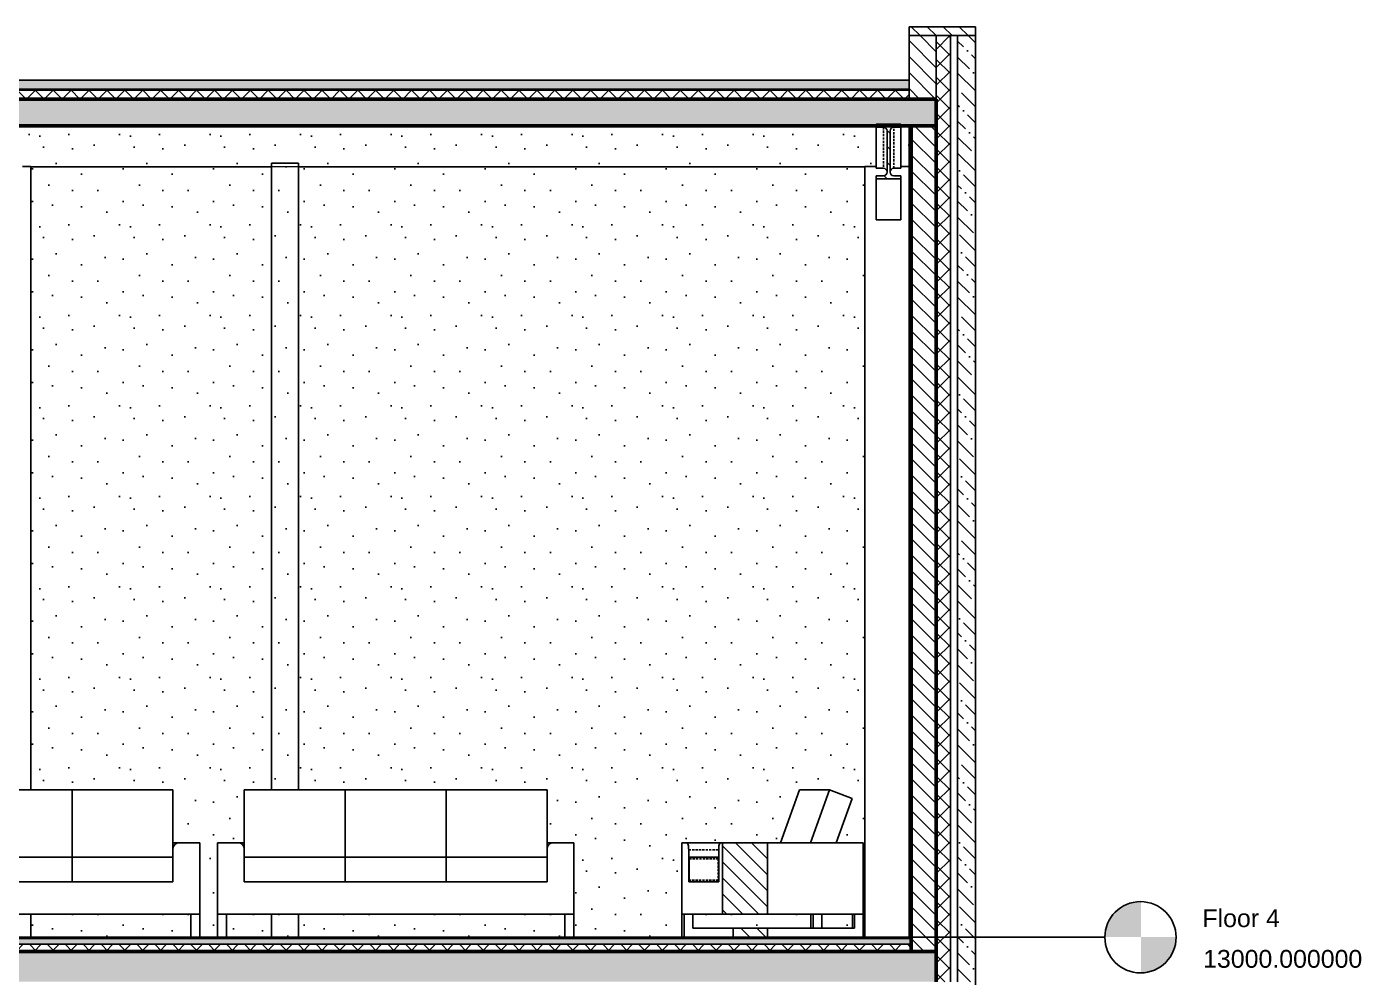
# Model space of a CAD drawing. Header units: millimetres. Extents: x -100 to 224448, y 0 to 22177.
# Drawn here: x 169111 to 176602, y 16625 to 21961 of the extents above; entities that cross this region are included whole.
import ezdxf

# ---------------------------------------------------------------- set-up
doc = ezdxf.new("R2010")
doc.units = ezdxf.units.MM
doc.linetypes.add('DASHED', pattern=[19.05, 12.7, -6.35])
doc.layers.get('0').update_dxf_attribs({"true_color": 0xdfdfdf})
for name, color, linetype in [('Background_0', 7, 'Continuous'), ('Background_Back bricks', 7, 'Continuous'), ('Background_Front bricks', 7, 'Continuous'), ('Boundary_0', 7, 'Continuous'), ('Boundary_Air', 7, 'Continuous'), ('Boundary_Back bricks', 7, 'Continuous'), ('Boundary_Bitumen_ SBS Modified_ Asphalt', 7, 'Continuous'), ('Boundary_Cavity Wall_ Back', 7, 'Continuous'), ('Boundary_Floor_ Ceramic Tiles', 7, 'Continuous'), ('Boundary_Gravel', 7, 'Continuous'), ('Boundary_Gypsum Board', 54, 'Continuous'), ('Boundary_Insulation_ Extruded Polystyrene', 42, 'Continuous'), ('Boundary_Insulation_ Polyurethane Foam', 42, 'Continuous'), ('Boundary_Screed', 7, 'Continuous'), ('Elevation_Concrete_ Beam and Pot Floor', 7, 'Continuous'), ('Elevation_Plaster_ Cement', 7, 'Continuous'), ('Fill_0', 7, 'Continuous'), ('Fill_Back bricks', 7, 'Continuous'), ('Fill_Bitumen_ SBS Modified_ Asphalt', 251, 'Continuous'), ('Fill_Concrete_ Beam and Pot Floor', 85, 'Continuous'), ('Fill_Concrete_ Reinforced', 85, 'Continuous'), ('Fill_Floor_ Ceramic Tiles', 251, 'Continuous'), ('Fill_Gravel', 251, 'Continuous'), ('Fill_Gypsum Board', 251, 'Continuous'), ('Fill_Insulation_ Extruded Polystyrene', 42, 'Continuous'), ('Fill_Insulation_ Polyurethane Foam', 42, 'Continuous'), ('Fill_Screed', 251, 'Continuous'), ('Fill_Supporting Wall_ Brick', 11, 'Continuous'), ('Viewport border', 7, 'Continuous')]:
    doc.layers.add(name, color=color, linetype=linetype)
for name, color, linetype, lineweight in [('Background_Air', 7, 'Continuous', 9), ('Background_Bitumen_ SBS Modified_ Asphalt', 7, 'Continuous', 9), ('Background_Concrete_ Beam and Pot Floor', 7, 'Continuous', 9), ('Background_Concrete_ Reinforced', 7, 'Continuous', 9), ('Background_Floor_ Ceramic Tiles', 7, 'Continuous', 9), ('Background_Gravel', 7, 'Continuous', 9), ('Background_Gypsum Board', 7, 'Continuous', 9), ('Background_Insulation_ Extruded Polystyrene', 7, 'Continuous', 9), ('Background_Insulation_ Polyurethane Foam', 7, 'Continuous', 9), ('Background_Plaster_ Cement', 7, 'Continuous', 9), ('Background_Screed', 7, 'Continuous', 9), ('Background_Supporting Wall_ Brick', 7, 'Continuous', 9), ('Boundary_Concrete_ Beam and Pot Floor', 99, 'Continuous', 50), ('Boundary_Concrete_ Reinforced', 99, 'Continuous', 50), ('Boundary_Supporting Wall_ Brick', 14, 'Continuous', 50)]:
    doc.layers.add(name, color=color, linetype=linetype, lineweight=lineweight)
for name, color, linetype, true_color in [('Background_DETAIL_OBJECTS', 7, 'Continuous', 0xdfdfdf), ('Boundary_DETAIL_OBJECTS', 7, 'Continuous', 0xdfdfdf), ('Fill_DETAIL_OBJECTS', 7, 'Continuous', 0xdfdfdf)]:
    doc.layers.add(name, color=color, linetype=linetype, true_color=true_color)
doc.layers.add('BIM_ROOM_LINES', color=7, linetype='Continuous', plot=False)
doc.styles.get("Standard").update_dxf_attribs({"font": 'arial.ttf'})
pattern_1 = [(45, (-3002.4, -5250), (-44.90128, 44.90128), [])]
pattern_2 = [(45, (-3002.4, -5250), (-50.28943, 50.28943), []), (135, (-3002.4, -5250), (-50.28943, -50.28943), [])]

# ---------------------------------------------------------------- blocks, each defined once
blk = doc.blocks.new('_StoryIndicator')
h = blk.add_hatch(color=256)
h.paths.add_polyline_path([(-198.9, 0.4), (1.1, 0.4), (1.1, 200.4, 0.414214)])
h.paths.add_polyline_path([(201.1, 0.4), (1.1, 0.4), (1.1, -199.6, 0.414214)])
blk.add_line((-200, 0), (-800, 0))
blk.add_circle((-1.1, -0.4), 200)
for tag, p in [('STORYNAME', (346.3, 56.7)), ('STORYELEVATION', (350.5, -171.6))]:
    blk.add_attdef(tag, p, '', height=100)
blk = doc.blocks.new("CC'__section__..%5CMainBuilding.dwg", base_point=(1833.3, -9100))
at = {"layer": 'Elevation_Concrete_ Beam and Pot Floor'}
h = blk.add_hatch(dxfattribs=at)
h.set_pattern_fill('DOTS2', color=256, scale=20, style=0)
h.paths.add_polyline_path([(20982.4, 12076), (21045.9, 12076), (21045.9, 12297.3), (21045.9, 12304.3), (16254.9, 12304.3), (16254.9, 12297.3), (16254.9, 12076), (16300.4, 12076), (16300.4, 12074.7), (20982.4, 12074.7)])
h = blk.add_hatch(dxfattribs=at)
h.set_pattern_fill('DOTS2', color=256, scale=20, style=0)
h.paths.add_polyline_path([(21184.9, 12076), (21230.4, 12076), (21230.4, 12304.3), (21184.9, 12304.3), (21184.9, 12297.3)])
at = {"layer": 'Elevation_Plaster_ Cement'}
h = blk.add_hatch(dxfattribs=at)
h.set_pattern_fill('DOTS2', color=256, scale=20, style=0)
h.paths.add_polyline_path([(17348.8, 8280), (17463.8, 8280), (17498.8, 8280), (17498.8, 8577.4), (18065.5, 8577.4), (18632.2, 8577.4), (19198.8, 8577.4), (19198.8, 8280), (19233.8, 8280), (19348.8, 8280), (19348.8, 7880), (19348.8, 7750), (19954.7, 7750), (19954.7, 7880), (19954.7, 8280), (19983.1, 8280), (20172.1, 8280), (20183.7, 8280), (20435.6, 8280), (20508.2, 8280), (20615.6, 8577.4), (20783.8, 8577.4), (20910.5, 8528.3), (20820.8, 8280), (20973.3, 8280), (20973.3, 7880), (20973.3, 7750), (20982.4, 7750), (20982.4, 12074.7), (16300.4, 12074.7), (16300.4, 8577.4), (16532.2, 8577.4), (17098.8, 8577.4), (17098.8, 8280), (17133.8, 8280), (17248.8, 8280), (17248.8, 7880), (17248.8, 7750), (17348.8, 7750), (17348.8, 7880)])
h = blk.add_hatch(dxfattribs=at)
h.set_pattern_fill('DOTS2', color=256, scale=20, style=0)
h.paths.add_polyline_path([(17198.8, 7750), (17198.8, 7880), (16300.4, 7880), (16300.4, 7750)])
h = blk.add_hatch(dxfattribs=at)
h.set_pattern_fill('DOTS2', color=256, scale=20, style=0)
h.paths.add_polyline_path([(17398.8, 7880), (17398.8, 7750), (19298.8, 7750), (19298.8, 7880)])
h = blk.add_hatch(dxfattribs=at)
h.set_pattern_fill('DOTS2', color=256, scale=20, style=0)
h.paths.add_polyline_path([(20435.6, 7880), (20183.7, 7880), (20015.9, 7880), (20015.9, 7800), (20242.4, 7800), (20435.6, 7800), (20679.1, 7800), (20679.1, 7880)])
h = blk.add_hatch(dxfattribs=at)
h.set_pattern_fill('DOTS2', color=256, scale=20, style=0)
h.paths.add_polyline_path([(20740.3, 7880), (20740.3, 7800), (20912, 7800), (20912, 7880)])
at = {"layer": 'Fill_0', "extrusion": (0, 0, -1)}
h = blk.add_hatch(dxfattribs=at)
h.set_pattern_fill('ANSI31', color=256, scale=20, style=0)
h.set_pattern_definition(pattern_1)
edge = h.paths.add_edge_path()
edge.add_line((-21045.9, 12007.8), (-21184.9, 12007.8))
edge.add_line((-21184.9, 12007.8), (-21184.9, 12024.6))
edge.add_line((-21184.9, 12024.6), (-21144, 12024.6))
edge.add_spline(control_points=[(-21144, 12024.6), (-21124.1, 12024.6), (-21124.1, 12044.6)], knot_values=[-1.570796, -1.570796, -1.570796, 0, 0, 0], weights=[1, 0.707107, 1], degree=2, periodic=0)
edge.add_line((-21124.1, 12044.6), (-21124.1, 12277.3))
edge.add_spline(control_points=[(-21124.1, 12277.3), (-21124.1, 12297.3), (-21144, 12297.3)], knot_values=[0, 0, 0, 1.570796, 1.570796, 1.570796], weights=[1, 0.707107, 1], degree=2, periodic=0)
edge.add_line((-21144, 12297.3), (-21184.9, 12297.3))
edge.add_line((-21184.9, 12297.3), (-21184.9, 12314))
edge.add_line((-21184.9, 12314), (-21045.9, 12314))
edge.add_line((-21045.9, 12314), (-21045.9, 12297.3))
edge.add_line((-21045.9, 12297.3), (-21086.8, 12297.3))
edge.add_spline(control_points=[(-21086.8, 12297.3), (-21106.7, 12297.3), (-21106.7, 12277.3)], knot_values=[-1.570796, -1.570796, -1.570796, 0, 0, 0], weights=[1, 0.707107, 1], degree=2, periodic=0)
edge.add_line((-21106.7, 12277.3), (-21106.7, 12044.6))
edge.add_spline(control_points=[(-21106.7, 12044.6), (-21106.7, 12024.6), (-21086.8, 12024.6)], knot_values=[0, 0, 0, 1.570796, 1.570796, 1.570796], weights=[1, 0.707107, 1], degree=2, periodic=0)
edge.add_line((-21086.8, 12024.6), (-21045.9, 12024.6))
edge.add_line((-21045.9, 12024.6), (-21045.9, 12007.8))
h = blk.add_hatch(dxfattribs=at)
h.set_pattern_fill('ANSI31', color=256, scale=20, style=0)
h.set_pattern_definition(pattern_1)
h.paths.add_polyline_path([(-20183.7, 7880), (-20435.6, 7880), (-20435.6, 8280), (-20183.7, 8280)])
h = blk.add_hatch(dxfattribs=at)
h.set_pattern_fill('ANSI31', color=256, scale=20, style=0)
h.set_pattern_definition(pattern_1)
h.paths.add_polyline_path([(-20242.4, 7800), (-20242.4, 7750), (-20435.6, 7750), (-20435.6, 7800)])
at = {"layer": 'Fill_Back bricks', "extrusion": (0, 0, -1)}
h = blk.add_hatch(dxfattribs=at)
h.set_pattern_fill('ANSI36', color=256, scale=20, style=0)
h.set_pattern_definition([(45, (-3002.4, -5250), (33.67596, 123.47852), [158.75, -31.75, 0, -31.75])])
h.paths.add_polyline_path([(-21602.4, 12811.2), (-21502.4, 12811.2), (-21502.4, 7500), (-21602.4, 7500)])
at = {"layer": 'Fill_Bitumen_ SBS Modified_ Asphalt', "extrusion": (0, 0, -1)}
blk.add_hatch(color=256, dxfattribs=at).paths.add_polyline_path([(-3334.4, 12510.1), (-3334.4, 12505.1), (-21230.4, 12505.1), (-21230.4, 12510.1)])
at = {"layer": 'Fill_Concrete_ Beam and Pot Floor', "extrusion": (1.94045e-17, -9.03024e-16, -1)}
h = blk.add_hatch(dxfattribs=at)
h.set_pattern_fill('CONCRETE2', color=256, scale=20, angle=15, style=0)
h.set_pattern_definition([(65, (-3002.4, -5250), (288.1626, 50.8108), [30.48, -335.28]), (10, (-3002.4, -5250), (-133.5858, 280.6803), [24.384, -268.224]), (115.4514, (-2978.4, -5245.77), (154.577, 331.491), [25.904, -284.944]), (61.1842, (-3023.44, -5171.5), (436.358, 47.282), [45.72, -502.92]), (111.6356, (-2987.07, -5167.55), (264.442, 480.704), [38.856, -427.416]), (6.1842, (-3023.44, -5171.5), (264.442, 480.704), [36.576, -402.336]), (36, (-2978.92, -5180.6), (276.6663, -95.2638), [30.48, -335.28]), (341, (-2978.92, -5180.6), (19.2398, 310.2522), [24.384, -268.224]), (86.4514, (-2955.87, -5188.54), (295.9062, 214.988), [25.904, -284.944]), (52.5, (-3002.4, -5250), (-30.24175, 131.95726), [0, -264.9728, 0, -272.288, 0, -269.24]), (22.5, (-3002.4, -5250), (61.7827, 182.4979), [0, -155.2448, 0, -258.8768, 0, -102.616]), (342.5, (-3089.94, -5273.46), (211.9256, 47.29565), [0, -101.6, 0, -316.992, 0, -420.624]), (332.5, (-3129.2, -5283.97), (218.4016, 100.6383), [0, -132.08, 0, -210.5152, 0, -298.704])])
h.paths.add_polyline_path([(-21382.4, 12304.3), (-21382.4, 12454.9), (-21230.4, 12454.9), (-3334.4, 12454.9), (-3182.4, 12454.9), (-3182.4, 12304.3)])
at = {"layer": 'Fill_Concrete_ Reinforced', "extrusion": (0, 0, -1)}
h = blk.add_hatch(dxfattribs=at)
h.set_pattern_fill('CONCRETE1', color=256, scale=20, angle=15, style=0)
h.set_pattern_definition([(15, (-3002.4, -5250), (287.368, 497.736), [50.8, -355.6]), (105, (-3002.4, -5250), (-497.736, 287.368), [50.8, -355.6]), (150, (-2953.33, -5236.85), (-392.5523, -105.184), [71.842, -502.894]), (15, (-3012.5, -5016.04), (287.368, 497.736), [50.8, -355.6]), (60, (-2981.4, -5034), (-105.184, 392.5523), [35.921, -538.8154]), (150, (-2981.4, -5034), (-392.5523, -105.184), [35.921, -538.8154]), (15, (-2891.6, -4878.46), (287.368, 497.736), [71.842, -334.558]), (60, (-2891.6, -4878.46), (-105.184, 392.5523), [50.8, -523.9364]), (150, (-2822.2, -4859.87), (-392.5523, -105.184), [50.8, -523.9364]), (105, (-2758.8, -5079.55), (-497.736, 287.368), [50.8, -355.6]), (60, (-2758.82, -5079.55), (-105.184, 392.5523), [35.921, -538.8154]), (150, (-2740.86, -5048.44), (-392.5523, -105.184), [35.921, -538.8154]), (15, (-2979.63, -5138.7), (287.368, 497.736), [25.4, -340.36]), (15, (-2711.5, -4961.7), (287.368, 497.736), [25.4, -340.36]), (105, (-2847.33, -4945.5), (-497.736, 287.368), [25.4, -340.36]), (150, (-2739.1, -5153.15), (-392.5523, -105.184), [35.921, -538.8154]), (150, (-2983.15, -4929.3), (-392.5523, -105.184), [35.921, -538.8154]), (60, (-2852.9, -5071.9), (-105.184, 392.5523), [35.921, -538.8154]), (105, (-2880.6, -5164.77), (-497.736, 287.368), [6.35, -400.05]), (105, (-2906.6, -4994.24), (-497.736, 287.368), [6.35, -400.05]), (105, (-2740.65, -4877.46), (-497.736, 287.368), [6.35, -400.05]), (105, (-2678.64, -5084.36), (-497.736, 287.368), [6.35, -400.05])])
h.paths.add_polyline_path([(-21382.4, 7500), (-21382.4, 7670), (-21242.4, 7670), (-3322.4, 7670), (-3182.4, 7670), (-3182.4, 7500)])
at = {"layer": 'Fill_DETAIL_OBJECTS', "extrusion": (0, 0, -1)}
h = blk.add_hatch(dxfattribs=at)
h.set_pattern_fill('ANSI31', color=256, scale=20, style=0)
h.set_pattern_definition(pattern_1)
h.paths.add_polyline_path([(-21230.4, 12861.4), (-21230.4, 12811.2), (-21602.4, 12811.2), (-21602.4, 12861.4)])
h = blk.add_hatch(dxfattribs=at)
h.set_pattern_fill('ANSI31', color=256, scale=20, style=0)
h.set_pattern_definition(pattern_1)
h.paths.add_polyline_path([(-21382.4, 12454.9), (-21382.4, 12811.2), (-21230.4, 12811.2), (-21230.4, 12454.9)])
at = {"layer": 'Fill_Floor_ Ceramic Tiles', "extrusion": (0, 0, -1)}
h = blk.add_hatch(dxfattribs=at)
h.set_pattern_fill('_USER', color=256, scale=60, angle=90, style=0, pattern_type=0)
h.set_pattern_definition([(90, (-3002.4, -5250), (-60, -2e-13), [])])
h.paths.add_polyline_path([(-3322.4, 7750), (-3322.4, 7742), (-21242.4, 7742), (-21242.4, 7750)])
at = {"layer": 'Fill_Gravel', "extrusion": (0, 0, -1)}
h = blk.add_hatch(dxfattribs=at)
h.set_pattern_fill('GRAVEL1', color=256, scale=10, angle=15, style=0)
h.set_pattern_definition([(243.0128, (-2923.803, -5042.59), (-971.645967, -1937.4994145), [24.2165, -2397.4358]), (199.9697, (-2934.793, -5064.17), (2039.8129444, 732.9143235), [41.5562, -4114.0665]), (147.5104, (-2973.85, -5078.362), (2251.126987, -1446.6607953), [29.3018, -2900.8858]), (282.2737, (-3030.011, -5139.998), (-757.8826197, 3523.9202684), [37.8428, -3746.4404]), (307.8337, (-3021.967, -5176.976), (-1428.383936, 1853.4615588), [37.1079, -3673.6871]), (12.2737, (-2999.206, -5206.284), (-3523.9202684, -757.8826197), [37.8428, -3746.4404]), (52.6942, (-2962.228, -5198.239), (-1794.3938764, -2344.3017267), [50.0452, -4954.4728]), (87.2553, (-2931.897, -5158.4324), (192.1451693, 4151.178115), [47.2478, -4677.5378]), (136.4296, (-2929.635, -5111.239), (-1996.570956, 1887.565762), [37.971, -3759.1331]), (190.2364, (-2957.146, -5085.067), (1959.120334, 338.596577), [43.3498, -2124.1373]), (237.3974, (-2999.8054, -5092.771), (-1573.9397224, -2471.5812392), [56.0606, -5550.0075]), (153.8141, (-2857.418, -5095.615), (-1496.591497, 717.087291), [19.1342, -1894.2919]), (186.4692, (-2874.588, -5087.172), (2353.4413602, 257.9018128), [36.4027, -3603.872]), (240, (-2910.76, -5091.27), (46.58744, -173.8667), [25.4558, -229.1026]), (218.1986, (-2928.52, -5073.67), (776.15828, 580.670656), [13.7084, -1357.1307]), (306.8014, (-2939.293, -5082.147), (-313.62893, 475.01257), [19.3865, -949.9432]), (45.9638, (-2927.68, -5097.67), (428.42463, 487.49592), [31.4872, -1018.0841]), (176.5651, (-2905.79, -5075.034), (394.32073, -80.6915), [22.7684, -546.4417]), (31.3895, (-3040.136, -5109.168), (1598.9049246, 987.4730624), [31.896, -3157.7121]), (85.3462, (-3012.908, -5092.555), (-183.00396, -2098.8829984), [26.759, -2649.1334]), (308.1986, (-2915.11, -5040.26), (-580.670656, 776.15828), [27.4167, -1343.4224]), (358.6105, (-2898.156, -5061.807), (-1878.428814, 55.7242953), [31.896, -3157.7121]), (354.444, (-3011.252, -5216.965), (-962.508234, 114.795375), [30.7584, -1507.1623]), (309.7751, (-2980.638, -5219.943), (-1381.7937544, 1679.5969543), [25.772, -2551.4357]), (81.8014, (-2866.784, -5213.662), (114.7964, 962.508115), [27.4167, -1343.4224]), (32.354, (-2862.874, -5186.525), (-2073.917328, -1301.102299), [30.1736, -2987.1763]), (84.444, (-2951.979, -5236.49), (-114.795375, -962.508234), [15.3792, -1522.5415]), (116.3099, (-2877.216, -5216.457), (-360.215985, 648.87941), [9.1782, -908.6452]), (180.9638, (-2881.284, -5208.23), (568.18738, -34.104), [37.1079, -705.051]), (201.009, (-2918.387, -5208.854), (1692.0790475, 639.7407994), [34.389, -3404.5061]), (318.6901, (-2923.487, -5113.32), (-267.04172, 301.14573), [25.96, -623.0392]), (8.1572, (-2903.987, -5130.4555), (3048.908147, 444.2515605), [45.3229, -4486.9613]), (75.9454, (-2859.123, -5124.025), (-369.354585, -1403.416322), [18.5321, -1834.6813]), (105, (-2854.62, -5106.05), (-220.4541, 127.2792), [10.8, -169.2]), (135.2564, (-2923.262, -5204.57), (1021.577817, -1030.717494), [25.0063, -2475.6336]), (63.0128, (-2941.023, -5186.967), (971.645967, 1937.4994145), [48.433, -2373.2194]), (15, (-2919.04, -5143.8), (127.2792, 220.4541), [46.8, -133.2]), (340.3048, (-2873.839, -5131.695), (-2064.777887, 751.1940244), [28.4605, -2817.5893]), (269.0546, (-2847.043, -5141.286), (12.48309, -742.05404), [26.2084, -1284.2114]), (222.646, (-2847.476, -5167.491), (-2837.590956, -2623.8287673), [42.6717, -4224.5053]), (190.4261, (-2878.863, -5196.4), (-2306.8515396, -431.7703282), [45.1438, -4469.2289])])
h.paths.add_polyline_path([(-3334.4, 12560.3), (-3334.4, 12510.1), (-21230.4, 12510.1), (-21230.4, 12560.3)])
at = {"layer": 'Fill_Gypsum Board', "extrusion": (5.65606e-15, 1.4903e-16, -1)}
h = blk.add_hatch(dxfattribs=at)
h.set_pattern_fill('ANSI34', color=256, scale=10, style=0)
h.set_pattern_definition([(45, (-3002.4, -5250), (-134.7038, 134.7038), []), (45, (-2957.5, -5250), (-134.7038, 134.7038), []), (45, (-2912.6, -5250), (-134.7038, 134.7038), []), (45, (-2867.7, -5250), (-134.7038, 134.7038), [])])
h.paths.add_polyline_path([(-21230.4, 7750), (-21242.4, 7750), (-21242.4, 12304.3), (-21230.4, 12304.3)])
at = {"layer": 'Fill_Insulation_ Extruded Polystyrene', "extrusion": (0, 0, -1)}
h = blk.add_hatch(dxfattribs=at)
h.set_pattern_fill('INSULATION', color=256, scale=20, style=0)
h.set_pattern_definition(pattern_2)
h.paths.add_polyline_path([(-3322.4, 7710), (-3322.4, 7670), (-21242.4, 7670), (-21242.4, 7710)])
at = {"layer": 'Fill_Insulation_ Polyurethane Foam', "extrusion": (0, 0, -1)}
h = blk.add_hatch(dxfattribs=at)
h.set_pattern_fill('INSULATION', color=256, scale=20, style=0)
h.set_pattern_definition(pattern_2)
h.paths.add_polyline_path([(-21462.4, 12811.2), (-21382.4, 12811.2), (-21382.4, 12304.3), (-21382.4, 7670), (-21382.4, 7500), (-21462.4, 7500)])
h = blk.add_hatch(dxfattribs=at)
h.set_pattern_fill('INSULATION', color=256, scale=20, style=0)
h.set_pattern_definition(pattern_2)
h.paths.add_polyline_path([(-3334.4, 12505.1), (-3334.4, 12454.9), (-21230.4, 12454.9), (-21230.4, 12505.1)])
at = {"layer": 'Fill_Screed', "extrusion": (0, 0, -1)}
h = blk.add_hatch(dxfattribs=at)
h.set_pattern_fill('SCREED', color=256, scale=20, angle=15, style=0)
h.set_pattern_definition([(15, (-3002.4, -5250), (915.6406, 508.3053), [-127, 0, -381, 0]), (15, (-3005.69, -5237.73), (915.6406, 508.3053), [-50.8, 0, -177.8, 0, -91.44, 0, -381, 0]), (15, (-3008.97, -5225.47), (915.6406, 508.3053), [-25.4, 0, -127, 0, -127, 0, -279.4, 0, -91.44, 0]), (15, (-3012.26, -5213.2), (915.6406, 508.3053), [-91.44, 0, -406.4, 0]), (15, (-3015.55, -5200.93), (915.6406, 508.3053), [-304.8, 0, -304.8, 0]), (15, (-3018.84, -5188.66), (915.6406, 508.3053), [-431.8, 0]), (15, (-3022.12, -5176.4), (915.6406, 508.3053), [-127, 0, -558.8, 0]), (15, (-3025.4, -5164.13), (915.6406, 508.3053), [-177.8, 0, -101.6, 0]), (15, (-3028.7, -5151.86), (915.6406, 508.3053), [-254, 0]), (15, (-3035.27, -5127.33), (915.6406, 508.3053), [-35.56, 0, -381, 0, -228.6, 0]), (15, (-3038.56, -5115.06), (915.6406, 508.3053), [-50.8, 0, -5.08, 0, -127, 0]), (15, (-3041.84, -5102.8), (915.6406, 508.3053), [-25.4, 0, -330.2, 0, -381, 0]), (15, (-3045.13, -5090.53), (915.6406, 508.3053), [-254, 0]), (15, (-3048.42, -5078.26), (915.6406, 508.3053), [-127, 0, -533.4, 0]), (15, (-3055, -5053.72), (915.6406, 508.3053), [-609.6, 0]), (15, (-3058.28, -5041.46), (915.6406, 508.3053), [-127, 0, -10.16, 0, -177.8, 0]), (15, (-3061.57, -5029.2), (915.6406, 508.3053), [-35.56, 0, -254, 0, -101.6, 0, -177.8, 0, -203.2, 0]), (15, (-3064.85, -5016.92), (915.6406, 508.3053), [-76.2, 0, -101.6, 0, -254, 0, -10.16, 0, -127, 0]), (15, (-3068.14, -5004.65), (915.6406, 508.3053), [-254, 0])])
h.paths.add_polyline_path([(-3322.4, 7742), (-3322.4, 7710), (-21242.4, 7710), (-21242.4, 7742)])
at = {"layer": 'Fill_Supporting Wall_ Brick', "extrusion": (0, 0, -1)}
h = blk.add_hatch(dxfattribs=at)
h.set_pattern_fill('ANSI31', color=256, scale=20, style=0)
h.set_pattern_definition(pattern_1)
h.paths.add_polyline_path([(-21382.4, 12304.3), (-21242.4, 12304.3), (-21242.4, 7750), (-21242.4, 7670), (-21382.4, 7670)])
at = {"linetype": 'DASHED', "extrusion": (0, 1, 0)}
for p, q in [((21086.8, 12297.3), (21086.8, 12066.3)), ((21144, 12066.3), (21144, 12297.3)), ((19993.5, 8240), (20161.7, 8240)), ((19995.7, 8190), (19996.1, 8190)), ((19996.1, 8190), (20159.1, 8190)), ((19996.1, 8070), (19996.1, 8190)), ((20159.1, 8190), (20161.7, 8190)), ((20159.1, 8190), (20159.1, 8070)), ((19996.1, 8070), (19995.7, 8070)), ((20159.1, 8070), (19996.1, 8070)), ((20161.7, 8070), (20159.1, 8070))]:
    blk.add_line(p, q, dxfattribs=at)
blk.add_line((2834.4, 7750), (21730.4, 7750))
blk.add_line((2834.4, 7750), (21730.4, 7750))
at = {"linetype": 'DASHED', "extrusion": (0, 0, -1)}
for centre, major_axis, start_param, end_param in [((20005.7, 8190), (0, 10), 4.712389, 5.497787), ((20005.7, 8190), (0, 10), 5.497787, 6.283185), ((20005.7, 8070), (0, -10), 0.785398, 1.570796), ((20005.7, 8070), (0, -10), 0, 0.785398)]:
    blk.add_ellipse(centre, major_axis=major_axis, ratio=0.965926, start_param=start_param, end_param=end_param, dxfattribs=at)
at = {"linetype": 'DASHED'}
for centre, start_param, end_param in [((20168.8, 8190), 3.96292, 4.712389), ((20168.8, 8070), 4.712389, 5.461858)]:
    blk.add_ellipse(centre, major_axis=(0, -10), ratio=0.965926, start_param=start_param, end_param=end_param, dxfattribs=at)
at = {"layer": 'Background_0', "extrusion": (0, 1, 0)}
for p, q in [((21045.9, 12314), (21045.9, 12297.3)), ((21184.9, 12314), (21045.9, 12314)), ((21045.9, 12297.3), (21045.9, 12066.3)), ((21045.9, 12297.3), (21086.8, 12297.3)), ((21144, 12297.3), (21184.9, 12297.3)), ((21184.9, 12297.3), (21184.9, 12314)), ((21184.9, 12066.3), (21184.9, 12297.3)), ((21106.7, 12277.3), (21106.7, 12044.6)), ((21124.1, 12044.6), (21124.1, 12277.3)), ((16254.9, 12076), (16300.4, 12076)), ((16300.4, 8577.4), (16300.4, 12076)), ((20982.4, 12076), (21045.9, 12076)), ((20982.4, 7750), (20982.4, 12076)), ((21086.8, 12066.3), (21045.9, 12066.3)), ((21184.9, 12066.3), (21144, 12066.3)), ((21184.9, 12076), (21230.4, 12076)), ((21086.8, 12024.6), (21045.9, 12024.6)), ((21045.9, 12024.6), (21045.9, 12007.8)), ((21045.9, 12007.8), (21184.9, 12007.8)), ((21045.9, 11776.8), (21045.9, 12007.8)), ((21184.9, 12024.6), (21144, 12024.6)), ((21184.9, 12007.8), (21184.9, 12024.6)), ((21184.9, 11776.8), (21184.9, 12007.8)), ((21184.9, 11776.8), (21045.9, 11776.8)), ((15965.5, 8577.4), (16532.2, 8577.4)), ((16532.2, 8200), (16532.2, 8577.4)), ((16532.2, 8577.4), (16532.2, 8200)), ((16532.2, 8577.4), (17098.8, 8577.4)), ((17098.8, 8245), (17098.8, 8577.4)), ((17498.8, 8577.4), (17498.8, 8200)), ((17498.8, 8577.4), (18065.5, 8577.4)), ((18065.5, 8577.4), (18065.5, 8200)), ((18065.5, 8200), (18065.5, 8577.4)), ((18065.5, 8577.4), (18632.2, 8577.4)), ((18632.2, 8577.4), (18632.2, 8200)), ((18632.2, 8200), (18632.2, 8577.4)), ((18632.2, 8577.4), (19198.8, 8577.4)), ((19198.8, 8245), (19198.8, 8577.4)), ((20615.6, 8577.4), (20508.2, 8280)), ((20615.6, 8577.4), (20783.8, 8577.4)), ((20676.4, 8280), (20783.8, 8577.4)), ((20783.8, 8577.4), (20910.5, 8528.3)), ((20910.5, 8528.3), (20820.8, 8280)), ((17098.8, 8280), (17133.8, 8280)), ((17098.8, 8060), (17098.8, 8245)), ((17133.8, 8280), (17248.8, 8280)), ((17248.8, 8280), (17248.8, 7880)), ((17348.8, 7880), (17348.8, 8280)), ((17348.8, 8280), (17463.8, 8280)), ((17463.8, 8280), (17498.8, 8280)), ((17498.8, 8245), (17498.8, 8060)), ((19198.8, 8280), (19233.8, 8280)), ((19198.8, 8060), (19198.8, 8245)), ((19233.8, 8280), (19348.8, 8280)), ((19348.8, 8280), (19348.8, 7880)), ((19983.1, 8280), (19954.7, 8280)), ((19954.7, 8280), (19954.7, 7880)), ((20172.1, 8280), (19983.1, 8280)), ((20183.7, 8280), (20172.1, 8280)), ((20435.6, 8280), (20183.7, 8280)), ((20183.7, 8280), (20183.7, 7880)), ((20435.6, 8280), (20973.3, 8280)), ((20435.6, 7880), (20435.6, 8280)), ((20973.3, 8280), (20973.3, 7880)), ((15965.5, 8200), (16532.2, 8200)), ((16532.2, 8200), (17098.8, 8200)), ((16532.2, 8060), (16532.2, 8200)), ((16532.2, 8200), (16532.2, 8060)), ((17098.8, 8060), (17098.8, 8200)), ((17498.8, 8200), (18065.5, 8200)), ((17498.8, 8200), (17498.8, 8060)), ((18065.5, 8060), (18065.5, 8200)), ((18065.5, 8200), (18632.2, 8200)), ((18065.5, 8200), (18065.5, 8060)), ((18632.2, 8200), (18632.2, 8060)), ((18632.2, 8200), (19198.8, 8200)), ((18632.2, 8060), (18632.2, 8200)), ((19198.8, 8060), (19198.8, 8200)), ((19993.5, 8240), (19993.5, 8060)), ((19995.7, 8190), (19995.7, 8070)), ((20161.7, 8200), (20005.7, 8200)), ((20161.7, 8240), (20161.7, 8060)), ((15398.8, 8060), (17098.8, 8060)), ((16532.2, 8060), (15965.5, 8060)), ((17098.8, 8060), (16532.2, 8060)), ((18065.5, 8060), (17498.8, 8060)), ((17498.8, 8060), (19198.8, 8060)), ((18632.2, 8060), (18065.5, 8060)), ((19198.8, 8060), (18632.2, 8060)), ((20161.7, 8060), (19993.5, 8060)), ((20005.7, 8060), (20161.7, 8060)), ((17248.8, 7880), (15248.8, 7880)), ((16300.4, 7750), (16300.4, 7880)), ((17198.8, 7750), (17198.8, 7880)), ((17198.8, 7880), (17248.8, 7880)), ((17248.8, 7880), (17248.8, 7750)), ((17348.8, 7880), (17398.8, 7880)), ((17348.8, 7750), (17348.8, 7880)), ((19348.8, 7880), (17348.8, 7880)), ((17398.8, 7880), (17398.8, 7750)), ((19298.8, 7750), (19298.8, 7880)), ((19298.8, 7880), (19348.8, 7880)), ((19348.8, 7880), (19348.8, 7750)), ((19954.7, 7880), (19967.6, 7880)), ((19954.7, 7880), (20183.7, 7880)), ((19954.7, 7750), (19954.7, 7880)), ((19967.6, 7880), (19967.6, 7750)), ((20015.9, 7880), (20015.9, 7800)), ((20183.7, 7880), (20435.6, 7880)), ((20973.3, 7880), (20435.6, 7880)), ((20679.1, 7880), (20679.1, 7800)), ((20692, 7800), (20692, 7880)), ((20740.3, 7800), (20740.3, 7880)), ((20912, 7880), (20912, 7800)), ((20925, 7800), (20925, 7880)), ((20973.3, 7880), (20925, 7880)), ((20973.3, 7750), (20973.3, 7880)), ((20015.9, 7800), (20692, 7800)), ((20242.4, 7800), (20242.4, 7750)), ((20435.6, 7800), (20242.4, 7800)), ((20435.6, 7750), (20435.6, 7800)), ((20435.6, 7800), (20925, 7800)), ((17248.8, 7750), (17198.8, 7750)), ((17398.8, 7750), (17348.8, 7750)), ((19348.8, 7750), (19298.8, 7750)), ((19967.6, 7750), (19954.7, 7750)), ((19967.6, 7750), (20242.4, 7750)), ((20242.4, 7750), (20435.6, 7750)), ((20435.6, 7750), (20973.3, 7750))]:
    blk.add_line(p, q, dxfattribs=at)
at = {"layer": 'Background_0', "extrusion": (3.75125e-16, -9.18485e-17, -1)}
for centre in [(-17133.8, 8245), (-19233.8, 8245)]:
    blk.add_arc(centre, 35, 0, 90, dxfattribs=at)
at = {"layer": 'Background_0', "extrusion": (3.75125e-16, -2.75546e-16, -1)}
blk.add_arc((-17463.8, 8245), 35, 90, 180, dxfattribs=at)
at = {"layer": 'Background_0'}
for centre, start, end in [((20005.7, 8190), 89.99923, 179.99981), ((20005.7, 8070), 179.99981, 270.00077)]:
    blk.add_arc(centre, 10, start, end, dxfattribs=at)
at = {"layer": 'Background_0', "extrusion": (0, 0, -1)}
for centre, major_axis, ratio, start_param, end_param in [((21086.8, 12277.3), (0, -20), 0.996104, 3.141593, 3.926991), ((21086.8, 12277.3), (0, -20), 0.996104, 3.926991, 4.712389), ((21144, 12277.3), (0, -20), 0.996104, 1.570796, 2.356194), ((21144, 12277.3), (0, -20), 0.996104, 2.356194, 3.141593), ((21086.8, 12044.6), (0, 20), 0.996104, 2.356194, 3.141593), ((21086.8, 12044.6), (0, 20), 0.996104, 1.570796, 2.356194), ((21144, 12044.6), (0, 20), 0.996104, 3.926991, 4.712389), ((21144, 12044.6), (0, 20), 0.996104, 3.141593, 3.926991), ((19983.1, 8240), (0, 40), 0.258819, 0, 0.785398), ((19983.1, 8240), (0, 40), 0.258819, 0.785398, 1.570796)]:
    blk.add_ellipse(centre, major_axis=major_axis, ratio=ratio, start_param=start_param, end_param=end_param, dxfattribs=at)
at = {"layer": 'Background_0'}
for centre, major_axis, ratio, start_param, end_param in [((21086.8, 12046.3), (0, -20), 0.996104, 2.356194, 3.141593), ((21144, 12046.3), (0, -20), 0.996104, 3.141593, 3.926991), ((21086.8, 12046.3), (0, -20), 0.996104, 1.570796, 2.356194), ((21144, 12046.3), (0, -20), 0.996104, 3.926991, 4.712389), ((20172.1, 8240), (0, -40), 0.258819, 3.926991, 4.712389), ((20172.1, 8240), (0, -40), 0.258819, 3.141593, 3.926991)]:
    blk.add_ellipse(centre, major_axis=major_axis, ratio=ratio, start_param=start_param, end_param=end_param, dxfattribs=at)
at = {"layer": 'Background_Air', "extrusion": (0, 1, 0)}
for p, q in [((21502.4, 12811.2), (21462.4, 12811.2)), ((21462.4, 12811.2), (21462.4, 7500)), ((21502.4, 7500), (21502.4, 12811.2))]:
    blk.add_line(p, q, dxfattribs=at)
at = {"layer": 'Background_Back bricks', "extrusion": (0, 1, 0)}
for p, q in [((21602.4, 12811.2), (21502.4, 12811.2)), ((21502.4, 12811.2), (21502.4, 7500)), ((21602.4, 7500), (21602.4, 12811.2))]:
    blk.add_line(p, q, dxfattribs=at)
at = {"layer": 'Background_Bitumen_ SBS Modified_ Asphalt', "extrusion": (0, 1, 0)}
for p, q in [((21230.4, 12510.1), (3334.4, 12510.1)), ((3334.4, 12505.1), (21230.4, 12505.1)), ((21230.4, 12505.1), (21230.4, 12510.1))]:
    blk.add_line(p, q, dxfattribs=at)
at = {"layer": 'Background_Concrete_ Beam and Pot Floor', "extrusion": (0, 1, 0)}
for p, q in [((21230.4, 12454.9), (3334.4, 12454.9)), ((21382.4, 12454.9), (21230.4, 12454.9)), ((21382.4, 12304.3), (21382.4, 12454.9)), ((3182.4, 12304.3), (21382.4, 12304.3))]:
    blk.add_line(p, q, dxfattribs=at)
at = {"layer": 'Background_Concrete_ Reinforced', "extrusion": (0, 1, 0)}
for p, q in [((21242.4, 7670), (3322.4, 7670)), ((21382.4, 7670), (21242.4, 7670)), ((21382.4, 7500), (21382.4, 7670))]:
    blk.add_line(p, q, dxfattribs=at)
at = {"layer": 'Background_DETAIL_OBJECTS', "extrusion": (0, 1, 0)}
for p, q in [((21230.4, 12861.4), (21230.4, 12811.2)), ((21602.4, 12861.4), (21230.4, 12861.4)), ((21230.4, 12811.2), (21602.4, 12811.2)), ((21230.4, 12811.2), (21230.4, 12454.9)), ((21382.4, 12811.2), (21230.4, 12811.2)), ((21382.4, 12454.9), (21382.4, 12811.2)), ((21602.4, 12811.2), (21602.4, 12861.4)), ((21602.4, 12811.2), (21602.4, 11224.7)), ((21230.4, 12454.9), (21382.4, 12454.9))]:
    blk.add_line(p, q, dxfattribs=at)
at = {"layer": 'Background_Floor_ Ceramic Tiles', "extrusion": (0, 1, 0)}
for p, q in [((21242.4, 7750), (3322.4, 7750)), ((3322.4, 7742), (21242.4, 7742)), ((21242.4, 7742), (21242.4, 7750))]:
    blk.add_line(p, q, dxfattribs=at)
at = {"layer": 'Background_Front bricks', "extrusion": (0, 1, 0)}
for q in [(21602.4, 7500), (21602.4, 11224.7)]:
    blk.add_line((21602.4, 11224.7), q, dxfattribs=at)
at = {"layer": 'Background_Gravel', "extrusion": (0, 1, 0)}
for p, q in [((21230.4, 12560.3), (3334.4, 12560.3)), ((21230.4, 12510.1), (21230.4, 12560.3)), ((3334.4, 12510.1), (21230.4, 12510.1))]:
    blk.add_line(p, q, dxfattribs=at)
at = {"layer": 'Background_Gypsum Board', "extrusion": (0, 1, 0)}
for p, q in [((21230.4, 12304.3), (21230.4, 7750)), ((21242.4, 12304.3), (21230.4, 12304.3)), ((21242.4, 7750), (21242.4, 12304.3)), ((21230.4, 7750), (21242.4, 7750))]:
    blk.add_line(p, q, dxfattribs=at)
at = {"layer": 'Background_Insulation_ Extruded Polystyrene', "extrusion": (0, 1, 0)}
for p, q in [((21242.4, 7710), (3322.4, 7710)), ((3322.4, 7670), (21242.4, 7670)), ((21242.4, 7670), (21242.4, 7710))]:
    blk.add_line(p, q, dxfattribs=at)
at = {"layer": 'Background_Insulation_ Polyurethane Foam', "extrusion": (0, 1, 0)}
for p, q in [((21462.4, 12811.2), (21382.4, 12811.2)), ((21382.4, 12811.2), (21382.4, 12304.3)), ((21462.4, 7500), (21462.4, 12811.2)), ((21230.4, 12505.1), (3334.4, 12505.1)), ((3334.4, 12454.9), (21230.4, 12454.9)), ((21230.4, 12454.9), (21230.4, 12505.1)), ((21382.4, 12304.3), (21382.4, 7670)), ((21382.4, 7670), (21382.4, 7500))]:
    blk.add_line(p, q, dxfattribs=at)
at = {"layer": 'Background_Plaster_ Cement', "extrusion": (0, 1, 0)}
for p, q in [((20982.4, 12074.7), (16300.4, 12074.7)), ((16300.4, 7750), (17198.8, 7750)), ((17248.8, 7750), (17348.8, 7750)), ((17398.8, 7750), (19298.8, 7750)), ((19348.8, 7750), (19954.7, 7750)), ((20973.3, 7750), (20982.4, 7750))]:
    blk.add_line(p, q, dxfattribs=at)
at = {"layer": 'Background_Screed', "extrusion": (0, 1, 0)}
for p, q in [((21242.4, 7742), (3322.4, 7742)), ((21242.4, 7710), (21242.4, 7742)), ((3322.4, 7710), (21242.4, 7710))]:
    blk.add_line(p, q, dxfattribs=at)
at = {"layer": 'Background_Supporting Wall_ Brick', "extrusion": (0, 1, 0)}
for p, q in [((21382.4, 12304.3), (21242.4, 12304.3)), ((21242.4, 12304.3), (21242.4, 7750)), ((21382.4, 7670), (21382.4, 12304.3)), ((21242.4, 7750), (21242.4, 7670)), ((21242.4, 7670), (21382.4, 7670))]:
    blk.add_line(p, q, dxfattribs=at)
at = {"layer": 'BIM_ROOM_LINES', "extrusion": (0, 1, 0)}
for p, q in [((3334.4, 12304.3), (21230.4, 12304.3)), ((21230.4, 12304.3), (21230.4, 7750)), ((16300.4, 12074.7), (17652.4, 12074.7)), ((17652.4, 8577.4), (17652.4, 12095.9)), ((17652.4, 12074.7), (17652.4, 12095.9)), ((17652.4, 12095.9), (17802.4, 12095.9)), ((17652.4, 8577.4), (17652.4, 12074.7)), ((17802.4, 8577.4), (17802.4, 12095.9)), ((17802.4, 12095.9), (17802.4, 12074.7)), ((17802.4, 8577.4), (17802.4, 12074.7)), ((17802.4, 12074.7), (20982.4, 12074.7)), ((17652.4, 7750), (17652.4, 7880)), ((17652.4, 7750), (17652.4, 7880)), ((17802.4, 7750), (17802.4, 7880)), ((17802.4, 7750), (17802.4, 7880)), ((21230.4, 7750), (3334.4, 7750)), ((17198.8, 7750), (16300.4, 7750)), ((17348.8, 7750), (17248.8, 7750)), ((17652.4, 7750), (17398.8, 7750)), ((17802.4, 7750), (17652.4, 7750)), ((19298.8, 7750), (17802.4, 7750)), ((19954.7, 7750), (19348.8, 7750)), ((20982.4, 7750), (20973.3, 7750))]:
    blk.add_line(p, q, dxfattribs=at)
at = {"layer": 'Boundary_0', "extrusion": (0, 1, 0)}
for p, q in [((21045.9, 12297.3), (21045.9, 12314)), ((21045.9, 12314), (21184.9, 12314)), ((21086.8, 12297.3), (21045.9, 12297.3)), ((21184.9, 12297.3), (21144, 12297.3)), ((21184.9, 12314), (21184.9, 12297.3)), ((21106.7, 12044.6), (21106.7, 12277.3)), ((21124.1, 12277.3), (21124.1, 12044.6)), ((21045.9, 12007.8), (21045.9, 12024.6)), ((21045.9, 12024.6), (21086.8, 12024.6)), ((21184.9, 12007.8), (21045.9, 12007.8)), ((21144, 12024.6), (21184.9, 12024.6)), ((21184.9, 12024.6), (21184.9, 12007.8)), ((20183.7, 7880), (20183.7, 8280)), ((20183.7, 8280), (20435.6, 8280)), ((20435.6, 8280), (20435.6, 7880)), ((20435.6, 7880), (20183.7, 7880)), ((20242.4, 7800), (20435.6, 7800)), ((20242.4, 7750), (20242.4, 7800)), ((20435.6, 7800), (20435.6, 7750)), ((20435.6, 7750), (20242.4, 7750))]:
    blk.add_line(p, q, dxfattribs=at)
at = {"layer": 'Boundary_0'}
for centre, major_axis, start_param, end_param in [((21086.8, 12277.3), (0, 20), -1.570796, 0), ((21144, 12277.3), (0, 20), 0, 1.570796), ((21086.8, 12044.6), (0, -20), 0, 1.570796), ((21144, 12044.6), (0, -20), -1.570796, 0)]:
    blk.add_ellipse(centre, major_axis=major_axis, ratio=0.996104, start_param=start_param, end_param=end_param, dxfattribs=at)
at = {"layer": 'Boundary_Air', "extrusion": (0, 1, 0)}
for p, q in [((21462.4, 7500), (21462.4, 12811.2)), ((21462.4, 12811.2), (21502.4, 12811.2)), ((21502.4, 12811.2), (21502.4, 7500))]:
    blk.add_line(p, q, dxfattribs=at)
at = {"layer": 'Boundary_Back bricks', "extrusion": (0, 1, 0)}
for p, q in [((21502.4, 7500), (21502.4, 12811.2)), ((21502.4, 12811.2), (21602.4, 12811.2)), ((21602.4, 12811.2), (21602.4, 7500))]:
    blk.add_line(p, q, dxfattribs=at)
at = {"layer": 'Boundary_Bitumen_ SBS Modified_ Asphalt', "extrusion": (0, 1, 0)}
for p, q in [((3334.4, 12510.1), (21230.4, 12510.1)), ((21230.4, 12505.1), (3334.4, 12505.1)), ((21230.4, 12510.1), (21230.4, 12505.1))]:
    blk.add_line(p, q, dxfattribs=at)
at = {"layer": 'Boundary_Cavity Wall_ Back', "extrusion": (0, 1, 0)}
for p, q in [((21382.4, 12304.3), (21382.4, 12811.2)), ((21382.4, 12811.2), (21602.4, 12811.2)), ((21602.4, 12811.2), (21602.4, -5500)), ((21230.4, 7750), (21230.4, 12304.3)), ((21230.4, 12304.3), (21382.4, 12304.3)), ((21242.4, 7750), (21230.4, 7750)), ((21242.4, 7670), (21242.4, 7750)), ((21382.4, 7670), (21242.4, 7670)), ((21382.4, 7500), (21382.4, 7670))]:
    blk.add_line(p, q, dxfattribs=at)
at = {"layer": 'Boundary_Concrete_ Beam and Pot Floor', "extrusion": (0, 1, 0)}
for p, q in [((3334.4, 12454.9), (21230.4, 12454.9)), ((21230.4, 12454.9), (21382.4, 12454.9)), ((21382.4, 12454.9), (21382.4, 12304.3)), ((21382.4, 12304.3), (3182.4, 12304.3))]:
    blk.add_line(p, q, dxfattribs=at)
at = {"layer": 'Boundary_Concrete_ Reinforced', "extrusion": (0, 1, 0)}
for p, q in [((3322.4, 7670), (21242.4, 7670)), ((21242.4, 7670), (21382.4, 7670)), ((21382.4, 7670), (21382.4, 7500))]:
    blk.add_line(p, q, dxfattribs=at)
at = {"layer": 'Boundary_DETAIL_OBJECTS', "extrusion": (0, 1, 0)}
for p, q in [((21230.4, 12861.4), (21602.4, 12861.4)), ((21230.4, 12811.2), (21230.4, 12861.4)), ((21602.4, 12811.2), (21230.4, 12811.2)), ((21230.4, 12454.9), (21230.4, 12811.2)), ((21230.4, 12811.2), (21382.4, 12811.2)), ((21382.4, 12811.2), (21382.4, 12454.9)), ((21602.4, 12861.4), (21602.4, 12811.2)), ((21382.4, 12454.9), (21230.4, 12454.9))]:
    blk.add_line(p, q, dxfattribs=at)
at = {"layer": 'Boundary_Floor_ Ceramic Tiles', "extrusion": (0, 1, 0)}
for p, q in [((3322.4, 7750), (21242.4, 7750)), ((21242.4, 7742), (3322.4, 7742)), ((21242.4, 7750), (21242.4, 7742))]:
    blk.add_line(p, q, dxfattribs=at)
at = {"layer": 'Boundary_Gravel', "extrusion": (0, 1, 0)}
for p, q in [((3334.4, 12560.3), (21230.4, 12560.3)), ((21230.4, 12560.3), (21230.4, 12510.1)), ((21230.4, 12510.1), (3334.4, 12510.1))]:
    blk.add_line(p, q, dxfattribs=at)
at = {"layer": 'Boundary_Gypsum Board', "extrusion": (0, 1, 0)}
for p, q in [((21230.4, 7750), (21230.4, 12304.3)), ((21230.4, 12304.3), (21242.4, 12304.3)), ((21242.4, 12304.3), (21242.4, 7750)), ((21242.4, 7750), (21230.4, 7750))]:
    blk.add_line(p, q, dxfattribs=at)
at = {"layer": 'Boundary_Insulation_ Extruded Polystyrene', "extrusion": (0, 1, 0)}
for p, q in [((3322.4, 7710), (21242.4, 7710)), ((21242.4, 7670), (3322.4, 7670)), ((21242.4, 7710), (21242.4, 7670))]:
    blk.add_line(p, q, dxfattribs=at)
at = {"layer": 'Boundary_Insulation_ Polyurethane Foam', "extrusion": (0, 1, 0)}
for p, q in [((21382.4, 12304.3), (21382.4, 12811.2)), ((21382.4, 12811.2), (21462.4, 12811.2)), ((21462.4, 12811.2), (21462.4, 7500)), ((3334.4, 12505.1), (21230.4, 12505.1)), ((21230.4, 12454.9), (3334.4, 12454.9)), ((21230.4, 12505.1), (21230.4, 12454.9)), ((21382.4, 7670), (21382.4, 12304.3)), ((21382.4, 7500), (21382.4, 7670))]:
    blk.add_line(p, q, dxfattribs=at)
at = {"layer": 'Boundary_Screed', "extrusion": (0, 1, 0)}
for p, q in [((3322.4, 7742), (21242.4, 7742)), ((21242.4, 7742), (21242.4, 7710)), ((21242.4, 7710), (3322.4, 7710))]:
    blk.add_line(p, q, dxfattribs=at)
at = {"layer": 'Boundary_Supporting Wall_ Brick', "extrusion": (0, 1, 0)}
for p, q in [((21242.4, 7750), (21242.4, 12304.3)), ((21242.4, 12304.3), (21382.4, 12304.3)), ((21382.4, 12304.3), (21382.4, 7670)), ((21242.4, 7670), (21242.4, 7750)), ((21382.4, 7670), (21242.4, 7670))]:
    blk.add_line(p, q, dxfattribs=at)
blk.add_blockref('_StoryIndicator', (22530.4, 7750)).add_auto_attribs({'STORYNAME': 'Floor 4', 'STORYELEVATION': '13000.000000'})
blk.add_blockref('_StoryIndicator', (22530.4, 7750)).add_auto_attribs({'STORYNAME': 'Floor 4', 'STORYELEVATION': '13000.000000'})

msp = doc.modelspace()

# ---------------------------------------------------------------- block references
at = {"layer": 'Viewport border'}
msp.add_blockref("CC'__section__..%5CMainBuilding.dwg", (154666.2, 0), dxfattribs=at)

doc.saveas('drawing.dxf')
